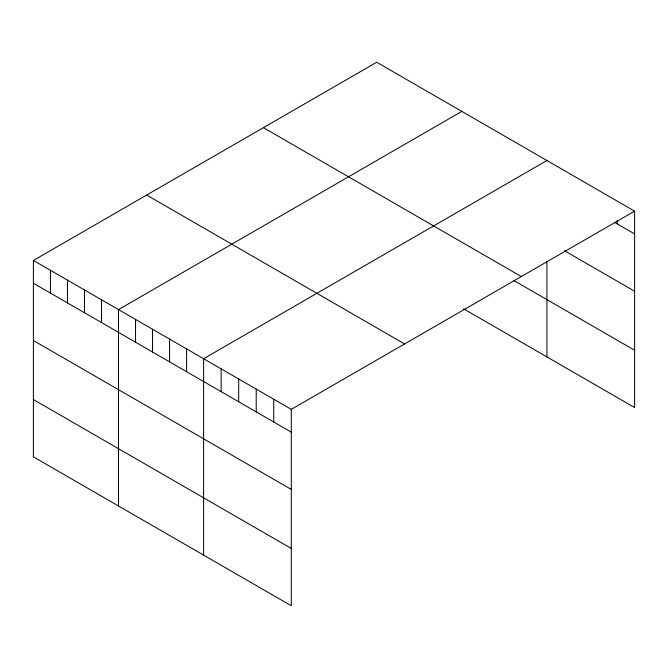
<?xml version="1.0" encoding="UTF-8"?>
<svg xmlns="http://www.w3.org/2000/svg" width="668" height="668" viewBox="0 0 668 668"><rect width="100%" height="100%" fill="white"/><g stroke="black" fill="none" stroke-linecap="round" stroke-linejoin="round"><path stroke-width="1" d="M634.6 211.146L291.29 409.35L291.29 605.751L33.4 456.854L33.4 260.462L376.71 62.249L634.6 211.146L634.6 407.538L463.6 308.816M461.813 111.389L118.503 309.593L118.503 505.993M546.917 160.52L203.606 358.724L203.606 555.125M614.435 222.285L634.6 233.925M564.452 250.717L634.6 291.223M263.417 127.663L521.307 276.552M513.767 280.485L634.6 350.249M146.693 195.048L404.583 343.945M33.4 260.462L291.29 409.35M33.4 283.24L291.29 432.138M33.4 340.53L291.29 489.427M33.4 399.564L291.29 548.453M617.065 220.699L617.065 223.805M546.917 261.305L546.917 356.921M273.755 399.23L273.755 422.009M256.22 389.102L256.22 411.88M238.685 378.981L238.685 401.76M221.15 368.853L221.15 391.632M186.589 348.905L186.589 371.684M169.563 339.077L169.563 361.856M152.546 329.249L152.546 352.028M135.529 319.421L135.529 342.2M101.486 299.765L101.486 322.552M84.46 289.937L84.46 312.724M67.443 280.109L67.443 302.896M50.417 270.289L50.417 293.068"/></g></svg>
